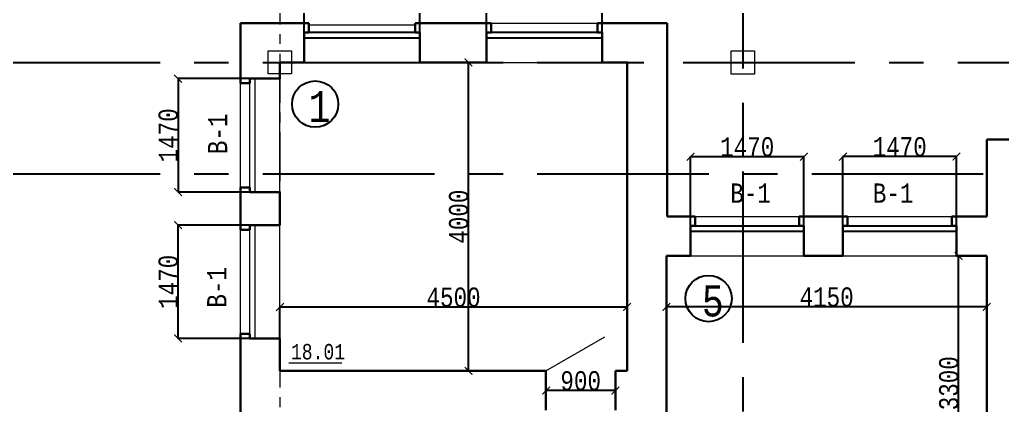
# Model space of a CAD drawing. Header units: millimetres. Extents: x -689206 to 4969298, y -1019800 to 703299.
# Drawn here: x 277000 to 289736, y -53547 to -48546 of the extents above; entities that cross this region are included whole.
import ezdxf

# ---------------------------------------------------------------- set-up
doc = ezdxf.new("R2010")
doc.units = ezdxf.units.MM
doc.linetypes.add('осеваяX2', pattern=[101.6, 63.5, -12.7, 12.7, -12.7])
for name, color, linetype, lineweight in [('несущие', 7, 'Continuous', 30), ('РАЗМЕРЫ', 7, 'Continuous', 9), ('Слой1', 7, 'Continuous', 30), ('стены', 7, 'Continuous', 20)]:
    doc.layers.add(name, color=color, linetype=linetype, lineweight=lineweight)
doc.layers.add('четотам', color=7, linetype='Continuous')
doc.styles.add('Аннотативный', font='isocteur.ttf', dxfattribs={"width": 0.7, "height": 250})
doc.dimstyles.new('Аннотативный', dxfattribs={"dimscale": 0, "dimtxt": 250, "dimasz": 100, "dimexe": 1.25, "dimexo": 0.625, "dimtad": 1, "dimdec": 0, "dimtxsty": 'Аннотативный', "dimblk": 'ARCHTICK', "dimcen": 2.5, "dimadec": 0, "dimazin": 0, "dimtfac": 1, "dimtdec": 0, "dimtmove": 0, "dimatfit": 3, "dimfxl": 1, "dimarcsym": 0})

# ---------------------------------------------------------------- blocks, each defined once
blk = doc.blocks.new('_ArchTick')
at = {"color": 0, "linetype": 'ByBlock', "const_width": 0.15}
blk.add_lwpolyline([(-0.5, -0.5), (0.5, 0.5)], dxfattribs=at)
blk = doc.blocks.new('*D925')
at = {"layer": 'Defpoints', "color": 0, "lineweight": 30, "transparency": 16777216}
for p in [(289168, -51610), (289533, -51610), (289533, -54910)]:
    blk.add_point(p, dxfattribs=at)
at = {"layer": 'стены', "color": 0, "lineweight": -2, "transparency": 16777216}
for p, q in [((289532, -51610), (289167, -51610)), ((289168, -54910), (289168, -51610)), ((289532, -54910), (289167, -54910))]:
    blk.add_line(p, q, dxfattribs=at)
at = {"layer": 'стены', "color": 0, "lineweight": -2, "transparency": 16777216, "xscale": 100, "yscale": 100, "zscale": 100}
for p, rotation in [((289168, -51610), 90), ((289168, -54910), 270)]:
    blk.add_blockref('_ArchTick', p, dxfattribs=dict(at, rotation=rotation))
at = {"layer": 'стены', "color": 0, "lineweight": 13, "transparency": 16777216, "insert": (289043, -53260), "char_height": 250, "attachment_point": 5, "rotation": 90, "style": 'Аннотативный'}
blk.add_mtext('3300', dxfattribs=at)
blk = doc.blocks.new('*D926')
at = {"layer": 'Defpoints', "color": 0, "lineweight": 30, "transparency": 16777216}
for p in [(285383, -51610), (289533, -51610), (285383, -52270)]:
    blk.add_point(p, dxfattribs=at)
at = {"layer": 'стены', "color": 0, "lineweight": -2, "transparency": 16777216}
for p, q in [((285383, -51611), (285383, -52271)), ((289533, -51611), (289533, -52271)), ((289533, -52270), (285383, -52270))]:
    blk.add_line(p, q, dxfattribs=at)
at = {"layer": 'стены', "color": 0, "lineweight": -2, "transparency": 16777216, "xscale": 100, "yscale": 100, "zscale": 100, "rotation": 180}
blk.add_blockref('_ArchTick', (285383, -52270), dxfattribs=at)
at = {"layer": 'стены', "color": 0, "lineweight": -2, "transparency": 16777216, "xscale": 100, "yscale": 100, "zscale": 100}
blk.add_blockref('_ArchTick', (289533, -52270), dxfattribs=at)
at = {"layer": 'стены', "color": 0, "lineweight": 13, "transparency": 16777216, "insert": (287458, -52144), "char_height": 250, "attachment_point": 5, "style": 'Аннотативный'}
blk.add_mtext('4150', dxfattribs=at)
blk = doc.blocks.new('*D939')
at = {"layer": 'Defpoints', "color": 0, "lineweight": 30, "transparency": 16777216}
for p in [(285694, -50323), (285694, -51610), (287164, -51610)]:
    blk.add_point(p, dxfattribs=at)
at = {"layer": 'стены', "color": 0, "lineweight": -2, "transparency": 16777216}
for p, q in [((285694, -51610), (285694, -50322)), ((287164, -50323), (285694, -50323)), ((287164, -51610), (287164, -50322))]:
    blk.add_line(p, q, dxfattribs=at)
at = {"layer": 'стены', "color": 0, "lineweight": -2, "transparency": 16777216, "xscale": 100, "yscale": 100, "zscale": 100, "rotation": 180}
blk.add_blockref('_ArchTick', (285694, -50323), dxfattribs=at)
at = {"layer": 'стены', "color": 0, "lineweight": -2, "transparency": 16777216, "xscale": 100, "yscale": 100, "zscale": 100}
blk.add_blockref('_ArchTick', (287164, -50323), dxfattribs=at)
at = {"layer": 'стены', "color": 0, "lineweight": 13, "transparency": 16777216, "insert": (286429, -50197), "char_height": 250, "attachment_point": 5, "style": 'Аннотативный'}
blk.add_mtext('1470', dxfattribs=at)
blk = doc.blocks.new('*D940')
at = {"layer": 'Defpoints', "color": 0, "lineweight": 30, "transparency": 16777216}
for p in [(283049, -47850), (283049, -49100), (284549, -49100)]:
    blk.add_point(p, dxfattribs=at)
at = {"layer": 'стены', "color": 0, "lineweight": -2, "transparency": 16777216}
for p, q in [((283049, -49100), (283049, -47849)), ((284549, -47850), (283049, -47850)), ((284549, -49100), (284549, -47849))]:
    blk.add_line(p, q, dxfattribs=at)
at = {"layer": 'стены', "color": 0, "lineweight": -2, "transparency": 16777216, "xscale": 100, "yscale": 100, "zscale": 100, "rotation": 180}
blk.add_blockref('_ArchTick', (283049, -47850), dxfattribs=at)
at = {"layer": 'стены', "color": 0, "lineweight": -2, "transparency": 16777216, "xscale": 100, "yscale": 100, "zscale": 100}
blk.add_blockref('_ArchTick', (284549, -47850), dxfattribs=at)
at = {"layer": 'стены', "color": 0, "lineweight": 13, "transparency": 16777216, "insert": (283799, -47724), "char_height": 250, "attachment_point": 5, "style": 'Аннотативный'}
blk.add_mtext('1500', dxfattribs=at)
blk = doc.blocks.new('*D941')
at = {"layer": 'Defpoints', "color": 0, "lineweight": 30, "transparency": 16777216}
for p in [(280687, -47850), (280687, -49100), (282187, -49100)]:
    blk.add_point(p, dxfattribs=at)
at = {"layer": 'стены', "color": 0, "lineweight": -2, "transparency": 16777216}
for p, q in [((280687, -49100), (280687, -47849)), ((282187, -47850), (280687, -47850)), ((282187, -49100), (282187, -47849))]:
    blk.add_line(p, q, dxfattribs=at)
at = {"layer": 'стены', "color": 0, "lineweight": -2, "transparency": 16777216, "xscale": 100, "yscale": 100, "zscale": 100, "rotation": 180}
blk.add_blockref('_ArchTick', (280687, -47850), dxfattribs=at)
at = {"layer": 'стены', "color": 0, "lineweight": -2, "transparency": 16777216, "xscale": 100, "yscale": 100, "zscale": 100}
blk.add_blockref('_ArchTick', (282187, -47850), dxfattribs=at)
at = {"layer": 'стены', "color": 0, "lineweight": 13, "transparency": 16777216, "insert": (281437, -47724), "char_height": 250, "attachment_point": 5, "style": 'Аннотативный'}
blk.add_mtext('1500', dxfattribs=at)
blk = doc.blocks.new('*D967')
at = {"layer": 'Defpoints', "color": 0, "lineweight": 30, "transparency": 16777216}
for p in [(280373, -49311), (279053, -50781), (280373, -50781)]:
    blk.add_point(p, dxfattribs=at)
at = {"layer": 'РАЗМЕРЫ', "color": 0, "lineweight": -2, "transparency": 16777216}
for p, q in [((280372, -49311), (279051, -49311)), ((279053, -49311), (279053, -50781)), ((280372, -50781), (279051, -50781))]:
    blk.add_line(p, q, dxfattribs=at)
at = {"layer": 'РАЗМЕРЫ', "color": 0, "lineweight": -2, "transparency": 16777216, "xscale": 100, "yscale": 100, "zscale": 100}
for p, rotation in [((279053, -49311), 90), ((279053, -50781), 270)]:
    blk.add_blockref('_ArchTick', p, dxfattribs=dict(at, rotation=rotation))
at = {"layer": 'РАЗМЕРЫ', "color": 0, "lineweight": 13, "transparency": 16777216, "insert": (278927, -50046), "char_height": 250, "attachment_point": 5, "rotation": 90, "style": 'Аннотативный'}
blk.add_mtext('1470', dxfattribs=at)
blk = doc.blocks.new('*D968')
at = {"layer": 'Defpoints', "color": 0, "lineweight": 30, "transparency": 16777216}
for p in [(279053, -51209), (280373, -51209), (280373, -52680)]:
    blk.add_point(p, dxfattribs=at)
at = {"layer": 'РАЗМЕРЫ', "color": 0, "lineweight": -2, "transparency": 16777216}
for p, q in [((280372, -51209), (279051, -51209)), ((279053, -52680), (279053, -51209)), ((280372, -52680), (279051, -52680))]:
    blk.add_line(p, q, dxfattribs=at)
at = {"layer": 'РАЗМЕРЫ', "color": 0, "lineweight": -2, "transparency": 16777216, "xscale": 100, "yscale": 100, "zscale": 100}
for p, rotation in [((279053, -51209), 90), ((279053, -52680), 270)]:
    blk.add_blockref('_ArchTick', p, dxfattribs=dict(at, rotation=rotation))
at = {"layer": 'РАЗМЕРЫ', "color": 0, "lineweight": 13, "transparency": 16777216, "insert": (278927, -51945), "char_height": 250, "attachment_point": 5, "rotation": 90, "style": 'Аннотативный'}
blk.add_mtext('1470', dxfattribs=at)
blk = doc.blocks.new('*D950')
at = {"layer": 'Defpoints', "color": 0, "lineweight": 30, "transparency": 16777216}
for p in [(282817, -49100), (282917, -49100), (282917, -53100)]:
    blk.add_point(p, dxfattribs=at)
at = {"layer": 'РАЗМЕРЫ', "color": 0, "lineweight": -2, "transparency": 16777216}
for p, q in [((282916, -49100), (282815, -49100)), ((282817, -53100), (282817, -49100)), ((282916, -53100), (282815, -53100))]:
    blk.add_line(p, q, dxfattribs=at)
at = {"layer": 'РАЗМЕРЫ', "color": 0, "lineweight": -2, "transparency": 16777216, "xscale": 100, "yscale": 100, "zscale": 100}
for p, rotation in [((282817, -49100), 90), ((282817, -53100), 270)]:
    blk.add_blockref('_ArchTick', p, dxfattribs=dict(at, rotation=rotation))
at = {"layer": 'РАЗМЕРЫ', "color": 0, "lineweight": 13, "transparency": 16777216, "insert": (282691, -51100), "char_height": 250, "attachment_point": 5, "rotation": 90, "style": 'Аннотативный'}
blk.add_mtext('4000', dxfattribs=at)
blk = doc.blocks.new('*D951')
at = {"layer": 'Defpoints', "color": 0, "lineweight": 30, "transparency": 16777216}
for p in [(284873, -52271), (280373, -53100), (284873, -53100)]:
    blk.add_point(p, dxfattribs=at)
at = {"layer": 'РАЗМЕРЫ', "color": 0, "lineweight": -2, "transparency": 16777216}
for p, q in [((280373, -53100), (280373, -52270)), ((280373, -52271), (284873, -52271)), ((284873, -53100), (284873, -52270))]:
    blk.add_line(p, q, dxfattribs=at)
at = {"layer": 'РАЗМЕРЫ', "color": 0, "lineweight": -2, "transparency": 16777216, "xscale": 100, "yscale": 100, "zscale": 100, "rotation": 180}
blk.add_blockref('_ArchTick', (280373, -52271), dxfattribs=at)
at = {"layer": 'РАЗМЕРЫ', "color": 0, "lineweight": -2, "transparency": 16777216, "xscale": 100, "yscale": 100, "zscale": 100}
blk.add_blockref('_ArchTick', (284873, -52271), dxfattribs=at)
at = {"layer": 'РАЗМЕРЫ', "color": 0, "lineweight": 13, "transparency": 16777216, "insert": (282623, -52146), "char_height": 250, "attachment_point": 5, "style": 'Аннотативный'}
blk.add_mtext('4500', dxfattribs=at)
blk = doc.blocks.new('*D993')
at = {"layer": 'Defpoints', "color": 0, "lineweight": 30, "transparency": 16777216}
for p in [(287670, -50322), (287670, -51610), (289140, -51610)]:
    blk.add_point(p, dxfattribs=at)
at = {"layer": 'несущие', "color": 0, "lineweight": -2, "transparency": 16777216}
for p, q in [((287670, -51610), (287670, -50321)), ((289140, -50322), (287670, -50322)), ((289140, -51610), (289140, -50321))]:
    blk.add_line(p, q, dxfattribs=at)
at = {"layer": 'несущие', "color": 0, "lineweight": -2, "transparency": 16777216, "xscale": 100, "yscale": 100, "zscale": 100, "rotation": 180}
blk.add_blockref('_ArchTick', (287670, -50322), dxfattribs=at)
at = {"layer": 'несущие', "color": 0, "lineweight": -2, "transparency": 16777216, "xscale": 100, "yscale": 100, "zscale": 100}
blk.add_blockref('_ArchTick', (289140, -50322), dxfattribs=at)
at = {"layer": 'несущие', "color": 0, "lineweight": 13, "transparency": 16777216, "insert": (288405, -50196), "char_height": 250, "attachment_point": 5, "style": 'Аннотативный'}
blk.add_mtext('1470', dxfattribs=at)
blk = doc.blocks.new('*D1041')
at = {"layer": 'Defpoints', "color": 0, "linetype": 'ByBlock', "lineweight": 30, "transparency": 16777216}
for p in [(283821, -53355), (283821, -53355), (284721, -53355)]:
    blk.add_point(p, dxfattribs=at)
at = {"layer": 'РАЗМЕРЫ', "color": 0, "linetype": 'ByBlock', "lineweight": -2, "transparency": 16777216}
for p, q in [((283821, -53355), (283821, -53354)), ((284721, -53355), (283821, -53355)), ((284721, -53355), (284721, -53354))]:
    blk.add_line(p, q, dxfattribs=at)
at = {"layer": 'РАЗМЕРЫ', "color": 0, "linetype": 'ByBlock', "lineweight": -2, "transparency": 16777216, "xscale": 100, "yscale": 100, "zscale": 100, "rotation": 180}
blk.add_blockref('_ArchTick', (283821, -53355), dxfattribs=at)
at = {"layer": 'РАЗМЕРЫ', "color": 0, "linetype": 'ByBlock', "lineweight": -2, "transparency": 16777216, "xscale": 100, "yscale": 100, "zscale": 100}
blk.add_blockref('_ArchTick', (284721, -53355), dxfattribs=at)
at = {"layer": 'РАЗМЕРЫ', "color": 0, "linetype": 'ByBlock', "lineweight": 13, "transparency": 16777216, "insert": (284271, -53230), "char_height": 250, "attachment_point": 5, "style": 'Аннотативный'}
blk.add_mtext('900', dxfattribs=at)

msp = doc.modelspace()

# ---------------------------------------------------------------- linework, layer by layer
at = {"layer": 'несущие', "color": 18, "linetype": 'ByBlock', "lineweight": 30, "true_color": 0x000000}
for p, q in [((279862.7, -48592.3), (280747, -48592.3)), ((280747, -48712.3), (280747, -48592.3)), ((280747, -48592.3), (280747, -48712.3)), ((282127, -48592.3), (283109.1, -48592.3)), ((284489.1, -48592.3), (285390.8, -48592.3))]:
    msp.add_line(p, q, dxfattribs=at)
at = {"layer": 'РАЗМЕРЫ'}
for p, q in [((280747, -48612.2), (282127, -48612.2)), ((283109.1, -48592.3), (284489.1, -48592.3)), ((282187, -49100.3), (280687, -49100.3)), ((283049.1, -49100.3), (284549.1, -49100.3)), ((279862.7, -50721.3), (279862.7, -49370.9)), ((279982.7, -50721.3), (279982.7, -49370.9)), ((280052.7, -50781.3), (280052.7, -49310.9)), ((280372.7, -50781.3), (280372.7, -49310.9)), ((285753.5, -51100.3), (287103.5, -51100.3)), ((287730.3, -51100.3), (289080.3, -51100.3)), ((279862.7, -52619.7), (279862.7, -51269.3)), ((279982.7, -52619.7), (279982.7, -51269.3)), ((280052.7, -52679.7), (280052.7, -51209.3)), ((280372.7, -52679.7), (280372.7, -51209.3)), ((285693.5, -51610.3), (287163.5, -51610.3)), ((287670.3, -51610.3), (289140.3, -51610.3)), ((280486.5, -52993.8), (281175.8, -52993.8))]:
    msp.add_line(p, q, dxfattribs=at)
at = {"layer": 'Слой1'}
for p, q in [((279982.7, -49370.9), (279862.7, -49370.9)), ((279982.7, -49310.9), (280372.7, -49310.9)), ((279982.7, -49370.9), (279982.7, -49310.9)), ((279982.7, -50721.3), (279862.7, -50721.3)), ((279982.7, -50721.3), (279982.7, -50781.3)), ((279982.7, -50781.3), (280372.7, -50781.3))]:
    msp.add_line(p, q, dxfattribs=at)
at = {"layer": 'Слой1', "lineweight": 30}
for p, q in [((279982.7, -51269.3), (279862.7, -51269.3)), ((279982.7, -51269.3), (279982.7, -51209.3)), ((279982.7, -51209.3), (280372.7, -51209.3)), ((279982.7, -52619.7), (279862.7, -52619.7)), ((279982.7, -52619.7), (279982.7, -52679.7)), ((279982.7, -52679.7), (280372.7, -52679.7))]:
    msp.add_line(p, q, dxfattribs=at)
at = {"layer": 'стены', "linetype": 'осеваяX2', "ltscale": 10}
for p, q in [((280372.7, -46956.8), (280372.7, -51209.3)), ((280372.7, -52679.7), (280372.7, -79571.3))]:
    msp.add_line(p, q, dxfattribs=at)
at = {"layer": 'стены', "linetype": 'осеваяX2', "lineweight": 25, "ltscale": 35}
for p, q in [((286372.7, -46956.8), (286372.7, -92560)), ((262372.7, -49100.3), (285090.8, -49100.3)), ((285600.8, -49102.3), (328372.7, -49102.3)), ((262372.7, -50545.9), (328372.7, -50545.9))]:
    msp.add_line(p, q, dxfattribs=at)
at = {"layer": 'стены', "lineweight": 30}
for p, q in [((279862.7, -49370.9), (279862.7, -48592.3)), ((282127, -48712.3), (282127, -48592.3)), ((283109.1, -48712.3), (283109.1, -48592.3)), ((284489.1, -48712.3), (284489.1, -48592.3)), ((285390.8, -48592.3), (285390.8, -51100.3)), ((280687, -49100.3), (280687, -48712.3)), ((280687, -48712.3), (280747, -48712.3)), ((282187, -48712.3), (282127, -48712.3)), ((282187, -49100.3), (282187, -48712.3)), ((283049.1, -49100.3), (283049.1, -48712.3)), ((283049.1, -48712.3), (283109.1, -48712.3)), ((284549.1, -48712.3), (284489.1, -48712.3)), ((284549.1, -49100.3), (284549.1, -48712.3)), ((280687, -49100.3), (280372.7, -49100.3)), ((280372.7, -49314.3), (280372.7, -49100.3)), ((283049.1, -49100.3), (282187, -49100.3)), ((284880.8, -49100.3), (284549.1, -49100.3)), ((284872.8, -49100.3), (284872.8, -53100.3)), ((289532.8, -50100.3), (289532.8, -51100.3)), ((289532.8, -50100.3), (290449.2, -50100.3)), ((279862.7, -51269.3), (279862.7, -50721.3)), ((280372.7, -51209.3), (280372.7, -50781.3)), ((285382.8, -51610.3), (285693.5, -51610.3)), ((285382.8, -54910.3), (285382.8, -51610.3)), ((287163.5, -51610.3), (287670.3, -51610.3)), ((289140.3, -51610.3), (289532.8, -51610.3)), ((289532.8, -51610.3), (289532.8, -54910.3)), ((279862.7, -53790.7), (279862.7, -52619.7)), ((280372.7, -53100.3), (280372.7, -52679.7)), ((283820.8, -53100.3), (280372.7, -53100.3)), ((283820.8, -53610.3), (283820.8, -53100.3)), ((284872.8, -53100.3), (284720.8, -53100.3)), ((284720.8, -53610.3), (284720.8, -53100.3))]:
    msp.add_line(p, q, dxfattribs=at)
at = {"layer": 'стены', "color": 7, "lineweight": 30, "true_color": 0xffffff}
for p, q in [((279862.7, -48592.3), (280747, -48592.3)), ((280747, -48712.3), (280747, -48592.3)), ((282127, -48592.3), (283109.1, -48592.3)), ((284489.1, -48592.3), (285390.8, -48592.3))]:
    msp.add_line(p, q, dxfattribs=at)
at = {"layer": 'стены', "lineweight": 25}
for p, q in [((282127, -48712.3), (280687, -48712.3)), ((284489.1, -48712.3), (283049.1, -48712.3)), ((280687, -48782.3), (282187, -48782.3)), ((283049.1, -48782.3), (284549.1, -48782.3)), ((285693.5, -51290.3), (287163.5, -51290.3)), ((285753.5, -51220.3), (287103.5, -51220.3)), ((287670.3, -51290.3), (289140.3, -51290.3)), ((287730.3, -51220.3), (289080.3, -51220.3))]:
    msp.add_line(p, q, dxfattribs=at)
at = {"layer": 'стены', "color": 152, "lineweight": 30, "true_color": 0x2776bb}
for p, q in [((280687, -49100.3), (280687, -48742.3)), ((282187, -49100.3), (282187, -48742.3)), ((283049.1, -49100.3), (283049.1, -48742.3)), ((284549.1, -49100.3), (284549.1, -48742.3)), ((285693.5, -51610.3), (285693.5, -51250.3)), ((287163.5, -51250.3), (287163.5, -51610.3))]:
    msp.add_line(p, q, dxfattribs=at)
at = {"layer": 'стены', "color": 152, "lineweight": 25, "true_color": 0x2776bb}
msp.add_line((283049.1, -49100.3), (283049.1, -48845.3), dxfattribs=at)
at = {"layer": 'стены', "color": 18, "lineweight": 30, "true_color": 0x000000}
for p, q in [((285753.5, -51100.3), (285390.8, -51100.3)), ((285753.5, -51220.3), (285753.5, -51100.3)), ((287730.3, -51100.3), (287103.5, -51100.3)), ((287103.5, -51220.3), (287103.5, -51100.3)), ((287730.3, -51220.3), (287730.3, -51100.3)), ((289532.8, -51100.3), (289080.3, -51100.3)), ((289080.3, -51220.3), (289080.3, -51100.3)), ((285693.5, -51220.3), (285753.5, -51220.3)), ((285693.5, -51220.3), (285693.5, -51610.3)), ((287103.5, -51220.3), (287163.5, -51220.3)), ((287163.5, -51220.3), (287163.5, -51610.3)), ((287670.3, -51220.3), (287730.3, -51220.3)), ((287670.3, -51220.3), (287670.3, -51610.3)), ((289080.3, -51220.3), (289140.3, -51220.3)), ((289140.3, -51220.3), (289140.3, -51610.3))]:
    msp.add_line(p, q, dxfattribs=at)
at = {"layer": 'стены', "color": 4, "lineweight": 25}
for p, q in [((289080.3, -51220.3), (289080.3, -51100.3)), ((289140.3, -51220.3), (289140.3, -51610.3))]:
    msp.add_line(p, q, dxfattribs=at)
at = {"layer": 'стены'}
msp.add_line((283820.8, -53100.3), (284584.4, -52659.5), dxfattribs=at)
at = {"layer": 'стены', "lineweight": 20}
msp.add_lwpolyline([(280222.7, -48950.3), (280522.7, -48950.3), (280522.7, -49250.3), (280222.7, -49250.3)], close=True, dxfattribs=at)
at = {"layer": 'стены'}
msp.add_lwpolyline([(286222.7, -48952.3), (286522.7, -48952.3), (286522.7, -49252.3), (286222.7, -49252.3)], close=True, dxfattribs=at)
at = {"layer": 'четотам'}
for centre in [(280830, -49640), (285928.7, -52162.4)]:
    msp.add_circle(centre, 300, dxfattribs=at)

# ---------------------------------------------------------------- texts
at = {"layer": 'РАЗМЕРЫ', "lineweight": 20, "ltscale": 150, "attachment_point": 1, "style": 'Аннотативный'}
for s, insert, char_height, width in [('1', (280744.2, -49470.2), 401.1, 1460), ('В-1', (286210, -50670), 250, 922.913), ('В-1', (288057.3, -50670), 250, 922.913), ('5', (285842.8, -51992.6), 401.1, 1460)]:
    msp.add_mtext(s, dxfattribs=dict(at, insert=insert, char_height=char_height, width=width))
at = {"layer": 'РАЗМЕРЫ', "lineweight": 20, "ltscale": 150, "char_height": 250, "width": 922.913, "attachment_point": 1, "rotation": 90, "style": 'Аннотативный'}
for insert in [(279440, -50290), (279430, -52280)]:
    msp.add_mtext('В-1', dxfattribs=dict(at, insert=insert))
at = {"layer": 'РАЗМЕРЫ', "insert": (280515.8, -52751), "char_height": 200, "width": 656.117, "attachment_point": 1, "style": 'Аннотативный'}
msp.add_mtext('18.01', dxfattribs=at)

# ---------------------------------------------------------------- dimensions: what is measured, and where the dimension line sits
at = {"layer": 'несущие', "lineweight": 13}
dim = msp.add_aligned_dim(p1=(289140.3, -51610.3), p2=(287670.3, -51610.3), distance=-1288.5, dimstyle='Аннотативный', dxfattribs=at)
dim.commit()
dim.dimension.update_dxf_attribs({"geometry": '*D993', "text_midpoint": (288405.3, -50196.2)})
at = {"layer": 'РАЗМЕРЫ', "lineweight": 13}
for base, p1, p2, picture, middle in [((282816.7, -49100.3), (282917, -53100.3), (282917, -49100.3), '*D950', (282691.1, -51100.3)), ((279052.6, -51209.3), (280372.7, -52679.7), (280372.7, -51209.3), '*D968', (278927, -51944.5))]:
    dim = msp.add_linear_dim(base=base, p1=p1, p2=p2, angle=90, dimstyle='Аннотативный', dxfattribs=at)
    dim.commit()
    dim.dimension.update_dxf_attribs({"geometry": picture, "text_midpoint": middle})
dim = msp.add_linear_dim(base=(279052.6, -50781.3), p1=(280372.7, -49310.9), p2=(280372.7, -50781.3), angle=90, dimstyle='Аннотативный', dxfattribs=at)
dim.commit()
dim.dimension.update_dxf_attribs({"geometry": '*D967', "text_midpoint": (279052.6, -50046.1), "dimtype": 160})
dim = msp.add_linear_dim(base=(284872.8, -52271.2), p1=(280372.7, -53100.3), p2=(284872.8, -53100.3), dimstyle='Аннотативный', dxfattribs=at)
dim.commit()
dim.dimension.update_dxf_attribs({"geometry": '*D951', "text_midpoint": (282622.7, -52145.6)})
at = {"layer": 'РАЗМЕРЫ', "color": 18, "linetype": 'ByBlock', "lineweight": 13, "true_color": 0x000000}
dim = msp.add_linear_dim(base=(283820.8, -53355.3), p1=(284720.8, -53355.3), p2=(283820.8, -53355.3), dimstyle='Аннотативный', dxfattribs=at)
dim.commit()
dim.dimension.update_dxf_attribs({"geometry": '*D1041', "text_midpoint": (284270.8, -53229.7)})
at = {"layer": 'стены', "lineweight": 13}
for base, p1, p2, picture, middle in [((280687, -47849.9), (282187, -49100.3), (280687, -49100.3), '*D941', (281437, -47724.2)), ((283049.1, -47849.9), (284549.1, -49100.3), (283049.1, -49100.3), '*D940', (283799.1, -47724.2)), ((285693.5, -50323.1), (287163.5, -51610.3), (285693.5, -51610.3), '*D939', (286428.5, -50197.4))]:
    dim = msp.add_linear_dim(base=base, p1=p1, p2=p2, dimstyle='Аннотативный', dxfattribs=at)
    dim.commit()
    dim.dimension.update_dxf_attribs({"geometry": picture, "text_midpoint": middle})
for p1, p2, distance, picture, middle in [((289532.8, -54910.3), (289532.8, -51610.3), 364.4, '*D925', (289042.7, -53260.3)), ((289532.8, -51610.3), (285382.8, -51610.3), 659.7, '*D926', (287457.8, -52144.3))]:
    dim = msp.add_aligned_dim(p1=p1, p2=p2, distance=distance, dimstyle='Аннотативный', dxfattribs=at)
    dim.commit()
    dim.dimension.update_dxf_attribs({"geometry": picture, "text_midpoint": middle})

doc.saveas('drawing.dxf')
